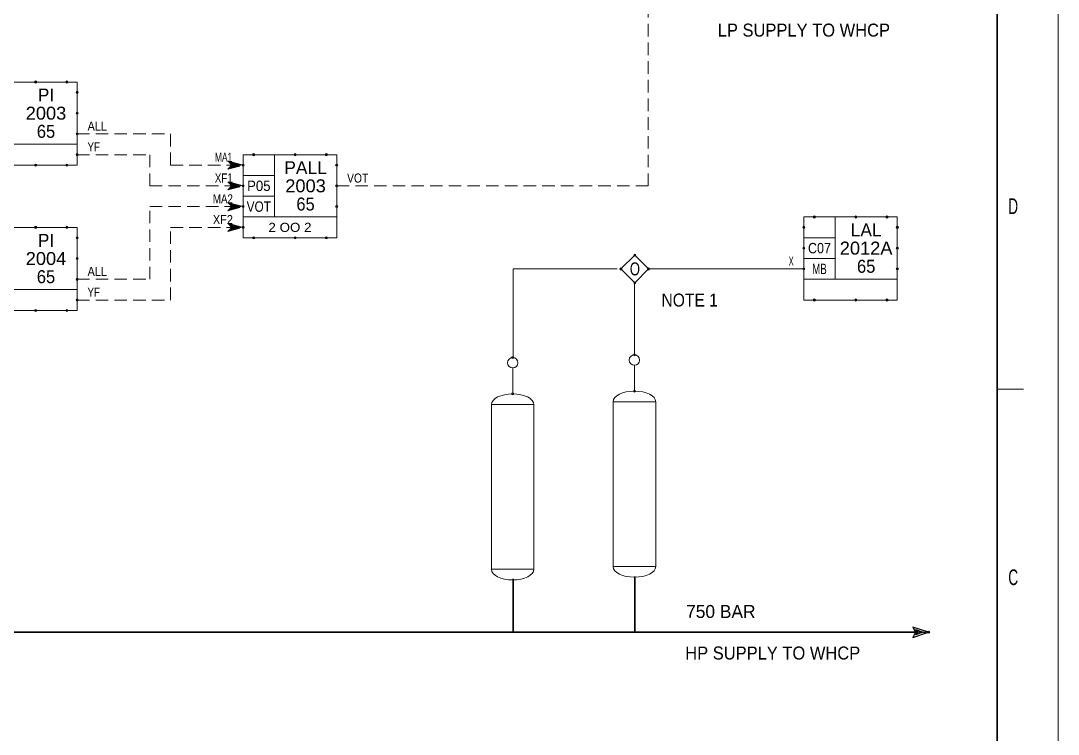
# Model space of a CAD drawing. Header units: millimetres. Extents: x 0 to 841, y 0 to 594.
# Drawn here: x 641.1 to 841, y 160.4 to 297.8 of the extents above; entities that cross this region are included whole.
import ezdxf
from ezdxf.enums import TextEntityAlignment as Align

# ---------------------------------------------------------------- set-up
doc = ezdxf.new("R2010")
doc.units = ezdxf.units.MM
doc.header["$LTSCALE"] = 0.8
doc.header["$PDMODE"] = 32
doc.header["$PDSIZE"] = 0.4
doc.linetypes.add('MEDIUM_DASHED', pattern=[4.5, 3, -1.5])
for name, color, linetype, lineweight in [('1', 7, 'Continuous', 13), ('12', 7, 'Continuous', 13), ('15', 7, 'Continuous', 13), ('18', 7, 'Continuous', 13), ('30', 7, 'Continuous', 25), ('40', 7, 'Continuous', 35), ('46', 7, 'MEDIUM_DASHED', 13), ('47', 7, 'Continuous', 13), ('48', 7, 'Continuous', 13), ('50', 7, 'Continuous', 35), ('9', 7, 'Continuous', 13)]:
    doc.layers.add(name, color=color, linetype=linetype, lineweight=lineweight)
doc.layers.add('45', color=7, linetype='Continuous')

msp = doc.modelspace()

# ---------------------------------------------------------------- linework, layer by layer
at = {"layer": '1'}
msp.add_line((834.2748, 226.8378), (829.263, 226.8378), dxfattribs=at)
at = {"layer": '1', "lineweight": 35}
msp.add_lwpolyline([(829.263, 112.0142), (829.263, 582.2276), (10.3331, 582.2276), (10.3331, 10.3819)], dxfattribs=at)
at = {"layer": '15'}
for points in [[(740, 192.1276), (731.8079, 192.1276), (731.8079, 223.8717), (740, 223.8717)], [(763.4488, 192.6551), (755.2567, 192.6551), (755.2567, 224.3992), (763.4488, 224.3992)]]:
    msp.add_lwpolyline(points, close=True, dxfattribs=at)
for centre, major_axis, start_param, end_param in [((735.904, 223.8716), (4.096, 0), 1.57079633, 3.14159265), ((735.904, 223.8716), (4.096, 0), 6.28318531, 7.85398163), ((759.3528, 224.3991), (4.096, 0), 1.57079633, 3.14159265), ((759.3528, 224.3991), (4.096, 0), 6.28318531, 7.85398163), ((735.904, 192.1276), (-4.096, 0), 6.28318531, 7.85398163), ((735.904, 192.1276), (-4.096, 0), 1.57079633, 3.14159265), ((759.3528, 192.6551), (-4.096, 0), 6.28318531, 7.85398163), ((759.3528, 192.6551), (-4.096, 0), 1.57079633, 3.14159265)]:
    msp.add_ellipse(centre, major_axis=major_axis, ratio=0.5, start_param=start_param, end_param=end_param, dxfattribs=at)
at = {"layer": '18'}
for p, q in [((736, 250), (756, 250)), ((736, 232.9921), (736, 250)), ((762, 250), (792, 250)), ((762, 250), (792, 250)), ((759.3701, 233.4646), (759.3701, 247.0866)), ((759.3701, 233.4646), (759.3701, 247.0866))]:
    msp.add_line(p, q, dxfattribs=at)
msp.add_lwpolyline([(736, 232.9921), (736, 250), (756, 250)], dxfattribs=at)
at = {"layer": '30'}
for p, q in [((814.5, 180), (814, 180)), ((815, 180), (815.5, 180))]:
    msp.add_line(p, q, dxfattribs=at)
for points in [[(816, 180), (813, 181), (813.5, 180), (813, 179)], [(813.5, 180.5), (815, 180), (813.5, 179.5), (814, 180)]]:
    msp.add_lwpolyline(points, close=True, dxfattribs=at)
for p in [(813.5, 180), (816, 180)]:
    msp.add_point(p, dxfattribs=at)
at = {"layer": '40'}
for p, q in [((736, 190.315), (736, 180)), ((759.4488, 190.7087), (759.4488, 180)), ((626, 180), (736, 180)), ((736, 180), (759.4488, 180)), ((759.4488, 180), (813.5, 180))]:
    msp.add_line(p, q, dxfattribs=at)
at = {"layer": '46'}
for points in [[(702, 266), (762, 266), (762, 420)], [(652, 276), (670, 276), (670, 270), (684, 270), (681, 270.8), (681.8, 270), (681, 269.2), (684, 270)], [(652, 272), (666, 272), (666, 266), (684, 266), (681, 266.8), (681.8, 266), (681, 265.2), (684, 266)], [(652, 247.9984), (666, 247.9984), (666, 262), (684, 262), (681, 262.8), (681.8, 262), (681, 261.2), (684, 262)], [(652, 244), (670, 244), (670, 258), (684, 258), (681, 258.8), (681.8, 258), (681, 257.2), (684, 258)]]:
    msp.add_lwpolyline(points, dxfattribs=at)
for points in [[(683.6, 270), (681.4, 270.6), (682, 270), (681.4, 269.4)], [(683.2, 270), (681.8, 270.4), (682.2, 270), (681.8, 269.6)], [(682.8, 270), (682.2, 270.2), (682.4, 270), (682.2, 269.8)], [(683.6, 266), (681.4, 266.6), (682, 266), (681.4, 265.4)], [(683.2, 266), (681.8, 266.4), (682.2, 266), (681.8, 265.6)], [(682.8, 266), (682.2, 266.2), (682.4, 266), (682.2, 265.8)], [(683.6, 262), (681.4, 262.6), (682, 262), (681.4, 261.4)], [(683.2, 262), (681.8, 262.4), (682.2, 262), (681.8, 261.6)], [(682.8, 262), (682.2, 262.2), (682.4, 262), (682.2, 261.8)], [(683.6, 258), (681.4, 258.6), (682, 258), (681.4, 257.4)], [(683.2, 258), (681.8, 258.4), (682.2, 258), (681.8, 257.6)], [(682.8, 258), (682.2, 258.2), (682.4, 258), (682.2, 257.8)]]:
    msp.add_lwpolyline(points, close=True, dxfattribs=at)
at = {"layer": '47'}
for p, q in [((735.9039, 225.9181), (735.9039, 230.9181)), ((759.3528, 226.4457), (759.3528, 231.4457))]:
    msp.add_line(p, q, dxfattribs=at)
for centre in [(735.9039, 231.9181), (759.3528, 232.4457)]:
    msp.add_circle(centre, 1, dxfattribs=at)
for p in [(735.9039, 232.9181), (759.3528, 233.4457), (735.9039, 225.9181), (759.3528, 226.4457)]:
    msp.add_point(p, dxfattribs=at)
at = {"layer": '48'}
for p, q in [((690, 272), (690, 260)), ((684, 268), (690, 268)), ((684, 264), (690, 264)), ((798, 260), (798, 248)), ((792, 256), (798, 256)), ((792, 252), (798, 252))]:
    msp.add_line(p, q, dxfattribs=at)
for points in [[(634, 286), (652, 286), (652, 274), (634, 274)], [(684, 272), (702, 272), (702, 260), (684, 260)], [(792, 260), (810, 260), (810, 248), (792, 248)], [(634, 257.9984), (652, 257.9984), (652, 245.9984), (634, 245.9984)], [(759.4228, 252.6472), (756.7606, 249.9858), (759.4228, 247.3228), (762.0843, 249.9858)]]:
    msp.add_lwpolyline(points, close=True, dxfattribs=at)
for points in [[(634, 274), (634, 270), (652, 270), (652, 274)], [(684, 260), (684, 256), (702, 256), (702, 260)], [(792, 248), (792, 244), (810, 244), (810, 248)], [(634, 245.9984), (634, 241.9984), (652, 241.9984), (652, 245.9984)]]:
    msp.add_lwpolyline(points, dxfattribs=at)
for p in [(644, 286), (650, 286), (652, 284), (652, 280), (652, 276), (652, 272), (686, 272), (694, 272), (700, 272), (644, 270), (650, 270), (684, 270), (702, 270), (684, 266), (702, 266), (684, 262), (702, 262), (794, 260), (802, 260), (808, 260), (644, 257.9984), (650, 257.9984), (684, 258), (792, 258), (810, 258), (652, 255.9984), (686, 256), (694, 256), (700, 256), (792, 254), (810, 254), (652, 251.9984), (759.4228, 252.6472), (756.7606, 249.9858), (762.0843, 249.9858), (792, 250), (810, 250), (652, 247.9984), (759.4228, 247.3228), (652, 244), (794, 244), (802, 244), (808, 244), (644, 241.9984), (650, 241.9984)]:
    msp.add_point(p, dxfattribs=at)
at = {"layer": '9'}
msp.add_lwpolyline([(0, 0), (841, 0), (841, 594), (0, 594)], close=True, dxfattribs=at)

# ---------------------------------------------------------------- texts
at = {"layer": '1', "width": 0.65}
for s, p in [('D', (833.2709, 260.5646)), ('C', (833.2709, 189.0835))]:
    msp.add_text(s, height=3.02, dxfattribs=at).set_placement(p, align=Align.RIGHT)
at = {"layer": '12'}
for s, width, p in [('LP SUPPLY TO WHCP', 0.95, (792, 294.7496)), ('NOTE 1', 0.9, (770, 242.7496)), ('HP SUPPLY TO WHCP', 0.95, (786, 174.7496))]:
    msp.add_text(s, height=2.5, dxfattribs=dict(at, width=width)).set_placement(p, align=Align.CENTER)
msp.add_text('750 BAR', height=2.5, dxfattribs=at).set_placement((776, 182.7496), align=Align.CENTER)
at = {"layer": '45'}
for s, width, p in [('ALL', 0.9, (654, 276.6252)), ('YF', 0.8, (654, 272.6252)), ('MA1', 0.7, (678.5276, 270.626)), ('XF1', 0.8, (678.5276, 266.626)), ('VOT', 0.85, (704, 266.6252)), ('MA2', 0.8, (678.1496, 262.626)), ('XF2', 0.9, (678.1496, 258.626)), ('X', 0.6, (789.0669, 250.626)), ('ALL', 0.9, (654, 248.6236)), ('YF', 0.8, (654, 244.6252))]:
    msp.add_text(s, height=1.75, dxfattribs=dict(at, width=width)).set_placement(p)
at = {"layer": '50'}
for s, p in [('PI', (645.9996, 282.2496)), ('PALL', (696, 268.2496)), ('LAL', (804, 256.2496)), ('PI', (645.9996, 254.248))]:
    msp.add_text(s, height=2.5, dxfattribs=at).set_placement(p, align=Align.CENTER)
for s, height, width, p in [('2003', 2.5, 1.05, (646, 278.7496)), ('65', 2.5, 0.95, (645.9996, 275.2496)), ('P05', 2, 0.95, (687, 265)), ('2003', 2.5, 1.05, (696, 264.7496)), ('VOT', 2, 0.85, (686.9933, 261)), ('65', 2.5, 0.95, (695.9996, 261.2496)), ('2 OO 2', 1.75, 1.1, (693, 257.1252)), ('C07', 2, 0.9, (795, 253)), ('2012A', 2.5, 1.05, (803.9913, 252.7496)), ('2004', 2.5, 1.05, (646, 250.748)), ('O', 2.5, 0.75, (759.4488, 248.7496)), ('MB', 2, 0.7, (795, 249)), ('65', 2.5, 0.95, (803.9996, 249.2496)), ('65', 2.5, 0.95, (645.9996, 247.248))]:
    msp.add_text(s, height=height, dxfattribs=dict(at, width=width)).set_placement(p, align=Align.CENTER)

doc.saveas('drawing.dxf')
